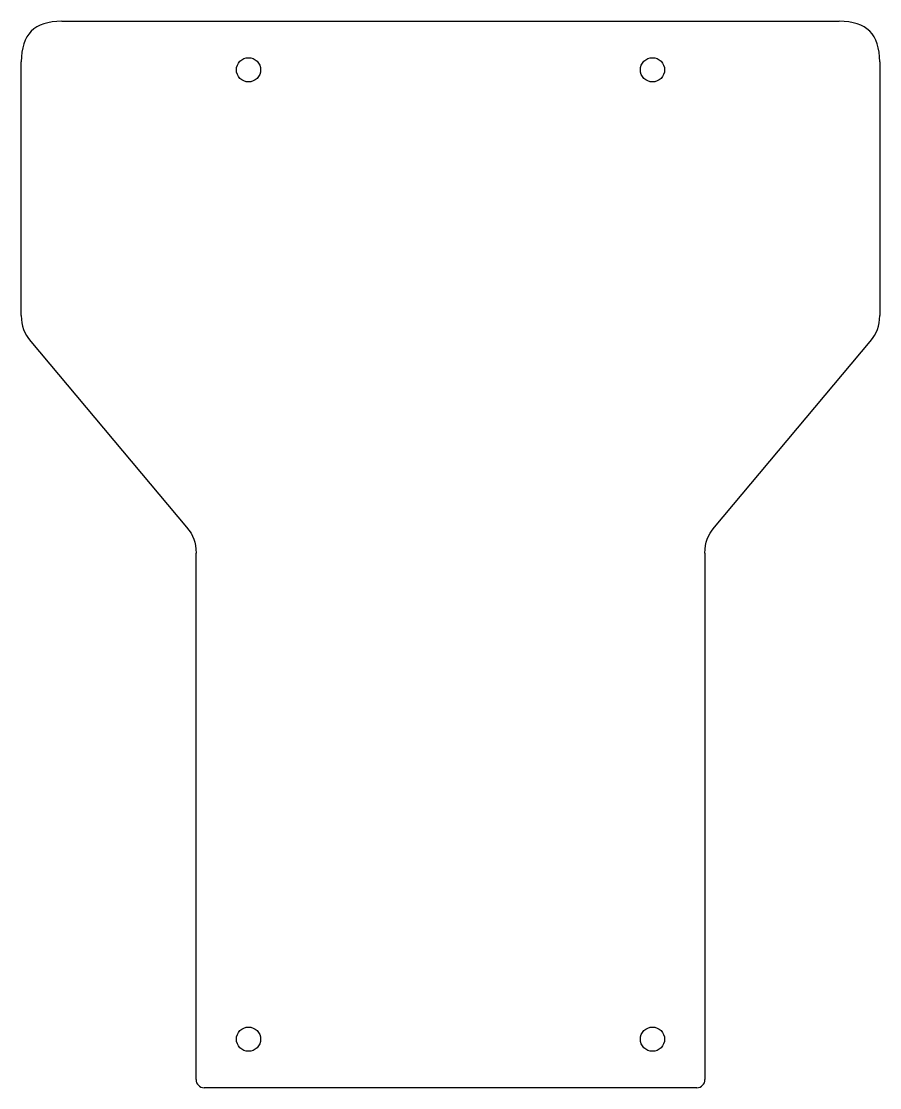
# Model space of a CAD drawing. Header units: millimetres. Extents: x -106 to 106, y -206 to 58.
import ezdxf

# ---------------------------------------------------------------- set-up
doc = ezdxf.new("R2010")
doc.units = ezdxf.units.MM

msp = doc.modelspace()

# ---------------------------------------------------------------- linework, layer by layer
at = {"color": 7, "linetype": 'Continuous', "lineweight": 25}
for p, q in [((-96.25, 58), (96.25, 58)), ((-106.25, -14.82), (-106.25, 48)), ((106.25, 48), (106.25, -14.82)), ((-103.91, -21.24), (-65.34, -67.21)), ((65.34, -67.21), (103.91, -21.24)), ((-63, -204), (-63, -73.64)), ((63, -73.64), (63, -204)), ((61, -206), (-61, -206))]:
    msp.add_line(p, q, dxfattribs=at)
for centre in [(-50, 46), (50, 46), (-50, -194), (50, -194)]:
    msp.add_circle(centre, 3, dxfattribs=at)
for centre, start, end in [((-61, -204), 180, 270), ((61, -204), 270, 0)]:
    msp.add_arc(centre, 2, start, end, dxfattribs=at)
for points in [[(-96.25, 58), (-102.99, 58), (-106.25, 54.73), (-106.25, 48)], [(106.25, 48), (106.25, 54.74), (102.98, 58), (96.25, 58)], [(-106.25, -14.82), (-106.25, -17.52), (-105.64, -19.18), (-103.91, -21.24)], [(103.91, -21.24), (105.65, -19.18), (106.25, -17.52), (106.25, -14.82)], [(-65.34, -67.21), (-63.6, -69.28), (-63, -70.94), (-63, -73.64)], [(63, -73.64), (63, -70.94), (63.61, -69.28), (65.34, -67.21)]]:
    msp.add_open_spline(points, degree=3, dxfattribs=at)

doc.saveas('drawing.dxf')
